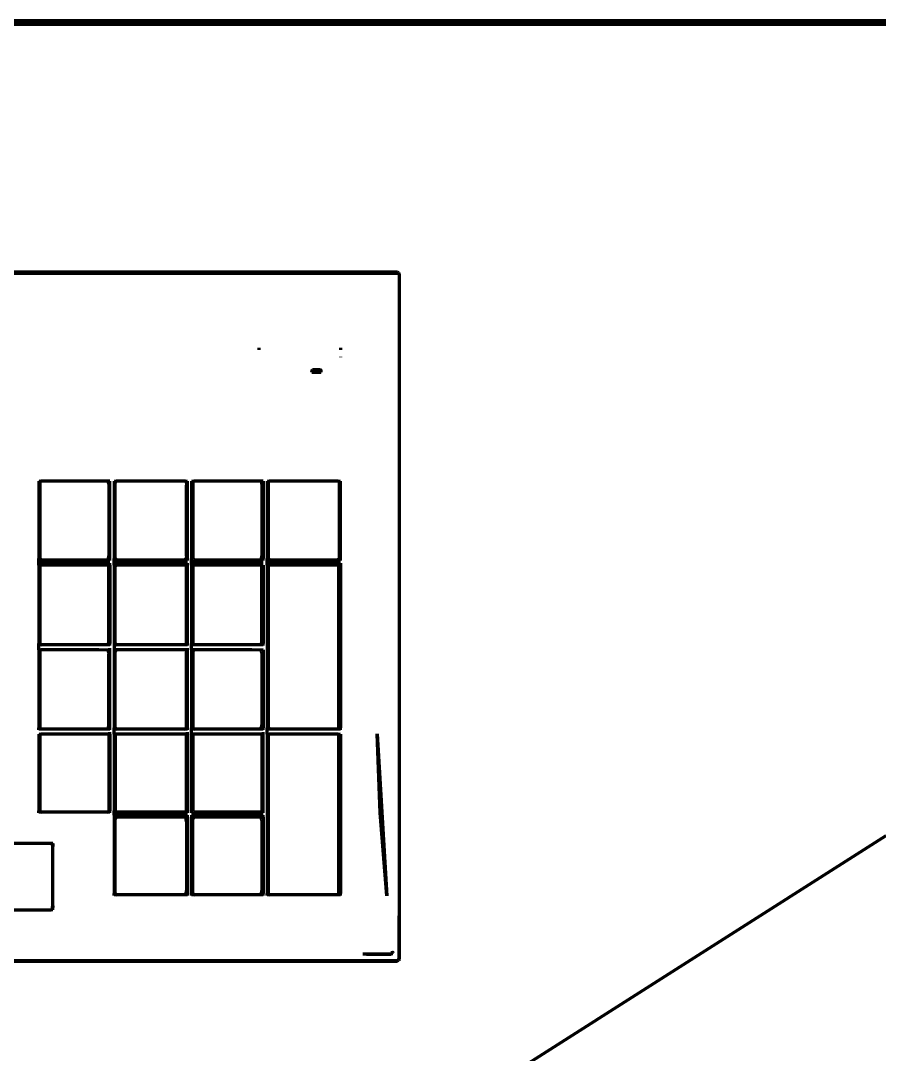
# Model space of a CAD drawing. Header units: millimetres. Extents: x 4307 to 31003, y 2809 to 20009.
# Drawn here: x 11673.8 to 11818.4, y 8670.1 to 8844.1 of the extents above; entities that cross this region are included whole.
import ezdxf

# ---------------------------------------------------------------- set-up
doc = ezdxf.new("R2010")
doc.units = ezdxf.units.MM
doc.layers.add('ProfileEdges', color=7, linetype='Continuous')

msp = doc.modelspace()

# ---------------------------------------------------------------- linework, layer by layer
for p, q in [((11722.82, 8785.05), (11724.36, 8785.05)), ((11722.92, 8784.87), (11722.86, 8784.95)), ((11724.36, 8784.95), (11724.29, 8784.87)), ((11724.42, 8785.05), (11724.36, 8785.05)), ((11676.83, 8753.58), (11677.05, 8753.58)), ((11676.83, 8753.25), (11688.83, 8753.25)), ((11677.05, 8753.58), (11677.35, 8753.58)), ((11688.31, 8753.58), (11688.59, 8753.58)), ((11688.59, 8753.58), (11688.83, 8753.58)), ((11689.51, 8753.58), (11689.73, 8753.58)), ((11689.51, 8753.25), (11701.9, 8753.25)), ((11689.73, 8753.58), (11690.03, 8753.58)), ((11701.38, 8753.58), (11701.62, 8753.58)), ((11701.62, 8753.58), (11701.9, 8753.58)), ((11702.58, 8753.58), (11702.8, 8753.58)), ((11702.58, 8753.25), (11714.6, 8753.25)), ((11702.8, 8753.58), (11703.1, 8753.58)), ((11714.09, 8753.58), (11714.36, 8753.58)), ((11714.36, 8753.58), (11714.6, 8753.58)), ((11715.29, 8753.58), (11715.51, 8753.58)), ((11715.29, 8753.25), (11727.65, 8753.25)), ((11715.51, 8753.58), (11715.56, 8753.58)), ((11715.72, 8753.58), (11715.8, 8753.58)), ((11727.13, 8753.58), (11727.43, 8753.58)), ((11727.43, 8753.58), (11727.65, 8753.58)), ((11676.83, 8739.29), (11677.05, 8739.29)), ((11676.83, 8738.96), (11688.83, 8738.96)), ((11677.05, 8739.29), (11688.61, 8739.29)), ((11688.61, 8739.29), (11688.83, 8739.29)), ((11689.51, 8739.29), (11689.73, 8739.29)), ((11689.51, 8738.96), (11701.9, 8738.96)), ((11689.73, 8739.29), (11701.68, 8739.29)), ((11701.68, 8739.29), (11701.9, 8739.29)), ((11702.58, 8739.29), (11702.8, 8739.29)), ((11702.58, 8738.96), (11714.6, 8738.96)), ((11702.8, 8739.29), (11714.38, 8739.29)), ((11714.38, 8739.29), (11714.6, 8739.29)), ((11676.83, 8725.12), (11677.05, 8725.12)), ((11676.83, 8724.79), (11688.83, 8724.79)), ((11677.05, 8725.12), (11677.35, 8725.12)), ((11688.31, 8725.12), (11688.59, 8725.12)), ((11688.59, 8725.12), (11688.83, 8725.12)), ((11689.51, 8725.12), (11689.73, 8725.12)), ((11689.51, 8724.79), (11701.9, 8724.79)), ((11689.73, 8725.12), (11690.03, 8725.12)), ((11701.38, 8725.12), (11701.68, 8725.12)), ((11701.68, 8725.12), (11701.9, 8725.12)), ((11702.58, 8725.12), (11702.8, 8725.12)), ((11702.58, 8724.79), (11714.6, 8724.79)), ((11702.8, 8725.12), (11703.1, 8725.12)), ((11714.09, 8725.12), (11714.36, 8725.12)), ((11714.36, 8725.12), (11714.6, 8725.12)), ((11715.29, 8725.12), (11715.56, 8725.12)), ((11715.29, 8724.79), (11727.65, 8724.79)), ((11715.72, 8725.12), (11715.8, 8725.12)), ((11727.13, 8725.12), (11727.39, 8725.12)), ((11727.39, 8725.12), (11727.65, 8725.12)), ((11676.83, 8711.13), (11677.05, 8711.13)), ((11676.83, 8710.79), (11688.83, 8710.79)), ((11677.05, 8711.13), (11677.35, 8711.13)), ((11688.31, 8711.13), (11688.61, 8711.13)), ((11688.61, 8711.13), (11688.83, 8711.13)), ((11689.51, 8711.13), (11689.76, 8711.13)), ((11689.51, 8710.79), (11701.9, 8710.79)), ((11689.76, 8711.13), (11690.03, 8711.13)), ((11701.38, 8711.13), (11701.68, 8711.13)), ((11701.68, 8711.13), (11701.9, 8711.13)), ((11702.58, 8711.13), (11702.83, 8711.13)), ((11702.58, 8710.79), (11714.6, 8710.79)), ((11702.83, 8711.13), (11703.1, 8711.13)), ((11714.09, 8711.13), (11714.38, 8711.13)), ((11714.38, 8711.13), (11714.6, 8711.13)), ((11689.51, 8697.21), (11689.73, 8697.21)), ((11689.51, 8696.87), (11701.9, 8696.87)), ((11689.73, 8697.21), (11701.66, 8697.21)), ((11701.66, 8697.21), (11701.9, 8697.21)), ((11702.58, 8697.21), (11702.8, 8697.21)), ((11702.58, 8696.87), (11714.6, 8696.87)), ((11702.8, 8697.21), (11714.36, 8697.21)), ((11714.36, 8697.21), (11714.6, 8697.21)), ((11715.29, 8697.21), (11715.54, 8697.21)), ((11715.29, 8696.87), (11727.65, 8696.87)), ((11715.54, 8697.21), (11727.39, 8697.21)), ((11727.39, 8697.21), (11727.65, 8697.21)), ((11678.88, 8694.49), (11679.14, 8694.49)), ((11679.14, 8694.83), (11679.22, 8694.83)), ((11679.14, 8694.49), (11679.22, 8694.49)), ((11737.36, 8686.17), (11737.36, 8693.45)), ((11737.47, 8686.31), (11737.47, 8694.63)), ((11736.19, 8686.93), (11736.49, 8687.31)), ((11736.49, 8687.31), (11736.54, 8687.31)), ((11736.52, 8687.11), (11736.54, 8687.31)), ((11736.54, 8687.35), (11736.54, 8687.31)), ((11737.36, 8686.17), (11737.2, 8686.01)), ((11737.47, 8686.31), (11737.36, 8686.17))]:
    msp.add_line(p, q)
at = {"layer": 'ProfileEdges', "lineweight": 211}
for p, q in [((11892.46, 8844.14), (11425.7, 8844.13)), ((11910.81, 8843.51), (11425.77, 8843.51)), ((11444.14, 8843.91), (11892.44, 8843.91)), ((11438.2, 8801.63), (11737.4, 8801.64)), ((11737.25, 8801.81), (11438.37, 8801.81)), ((11737.4, 8801.64), (11737.25, 8801.81)), ((11737.4, 8801.64), (11737.59, 8801.45)), ((11737.59, 8686.16), (11737.59, 8801.45)), ((11713.94, 8788.71), (11713.94, 8789.05)), ((11727.65, 8789.05), (11727.65, 8788.71)), ((11727.65, 8787.54), (11727.65, 8787.5)), ((11722.86, 8785.43), (11722.86, 8785.3)), ((11722.86, 8785.3), (11722.92, 8785.37)), ((11724.29, 8785.37), (11722.92, 8785.37)), ((11724.36, 8785.3), (11724.29, 8785.37)), ((11724.36, 8785.3), (11724.36, 8785.45)), ((11722.82, 8785.05), (11722.81, 8785)), ((11722.81, 8785), (11722.86, 8784.95)), ((11722.81, 8785), (11724.36, 8785)), ((11722.82, 8785.05), (11722.86, 8785.26)), ((11722.86, 8785.26), (11722.86, 8785.3)), ((11724.36, 8785.3), (11724.36, 8785.05)), ((11724.36, 8785.05), (11724.36, 8785)), ((11724.36, 8785), (11724.36, 8784.95)), ((11724.42, 8785), (11724.36, 8785)), ((11677.09, 8766.58), (11676.83, 8766.63)), ((11676.83, 8766.63), (11676.83, 8753.58)), ((11677.03, 8766.32), (11677.09, 8766.58)), ((11677.03, 8766.32), (11677.03, 8753.7)), ((11677.09, 8766.58), (11677.21, 8766.63)), ((11686.95, 8766.63), (11677.21, 8766.63)), ((11688.31, 8766.62), (11686.95, 8766.63)), ((11688.83, 8766.63), (11688.31, 8766.62)), ((11688.53, 8766.57), (11688.31, 8766.62)), ((11688.57, 8766.34), (11688.53, 8766.57)), ((11688.57, 8766.34), (11688.64, 8765.95)), ((11688.83, 8753.58), (11688.83, 8766.63)), ((11689.51, 8766.63), (11689.51, 8753.58)), ((11689.77, 8766.58), (11689.51, 8766.63)), ((11689.77, 8766.58), (11689.71, 8766.32)), ((11689.71, 8753.7), (11689.71, 8766.32)), ((11689.77, 8766.58), (11689.89, 8766.63)), ((11701.52, 8766.63), (11689.89, 8766.63)), ((11701.52, 8766.63), (11701.64, 8766.58)), ((11701.9, 8766.63), (11701.64, 8766.58)), ((11701.64, 8766.58), (11701.71, 8765.95)), ((11701.9, 8753.58), (11701.9, 8766.63)), ((11702.58, 8766.63), (11702.58, 8753.58)), ((11702.84, 8766.58), (11702.58, 8766.63)), ((11702.84, 8766.58), (11702.78, 8766.32)), ((11702.78, 8766.32), (11702.78, 8753.7)), ((11702.84, 8766.58), (11702.96, 8766.63)), ((11712.72, 8766.63), (11702.96, 8766.63)), ((11714.09, 8766.62), (11712.72, 8766.63)), ((11714.6, 8766.63), (11714.09, 8766.62)), ((11714.3, 8766.57), (11714.09, 8766.62)), ((11714.3, 8766.57), (11714.35, 8766.34)), ((11714.35, 8766.34), (11714.41, 8765.95)), ((11714.6, 8766.63), (11714.6, 8753.58)), ((11715.54, 8766.58), (11715.29, 8766.63)), ((11715.29, 8766.63), (11715.29, 8753.58)), ((11715.48, 8766.32), (11715.54, 8766.58)), ((11715.48, 8766.32), (11715.48, 8753.7)), ((11715.54, 8766.58), (11715.66, 8766.63)), ((11727.27, 8766.63), (11715.66, 8766.63)), ((11727.27, 8766.63), (11727.39, 8766.58)), ((11727.65, 8766.63), (11727.39, 8766.58)), ((11727.39, 8766.58), (11727.46, 8766.32)), ((11727.46, 8753.7), (11727.46, 8766.32)), ((11727.65, 8753.58), (11727.65, 8766.63)), ((11688.64, 8765.95), (11688.64, 8754.07)), ((11701.71, 8754.07), (11701.71, 8765.95)), ((11714.41, 8765.95), (11714.41, 8754.07)), ((11688.59, 8753.58), (11688.64, 8754.07)), ((11701.71, 8754.07), (11701.64, 8753.68)), ((11714.36, 8753.58), (11714.41, 8754.07)), ((11676.83, 8753.25), (11676.83, 8753.58)), ((11676.83, 8752.83), (11676.83, 8753.25)), ((11688.83, 8752.83), (11676.83, 8752.83)), ((11676.83, 8752.5), (11676.83, 8752.83)), ((11676.83, 8752.5), (11676.83, 8739.29)), ((11677.25, 8752.5), (11676.83, 8752.5)), ((11677.05, 8753.58), (11677.03, 8753.7)), ((11677.13, 8752.44), (11677.03, 8752.19)), ((11677.09, 8753.44), (11677.05, 8753.58)), ((11677.35, 8753.34), (11677.09, 8753.44)), ((11677.25, 8752.5), (11677.13, 8752.44)), ((11677.35, 8752.55), (11677.25, 8752.5)), ((11688.45, 8752.5), (11677.25, 8752.5)), ((11688.31, 8753.4), (11677.35, 8753.34)), ((11688.31, 8752.55), (11677.35, 8752.55)), ((11688.31, 8753.4), (11688.57, 8753.44)), ((11688.31, 8752.55), (11688.45, 8752.5)), ((11688.45, 8752.5), (11688.57, 8752.45)), ((11688.57, 8753.44), (11688.59, 8753.58)), ((11688.83, 8752.5), (11688.57, 8752.45)), ((11688.57, 8752.45), (11688.64, 8752.19)), ((11688.83, 8753.25), (11688.83, 8753.58)), ((11688.83, 8752.5), (11688.83, 8752.83)), ((11688.83, 8752.5), (11688.83, 8739.29)), ((11689.51, 8753.25), (11689.51, 8753.58)), ((11689.51, 8752.83), (11689.51, 8753.25)), ((11701.9, 8752.83), (11689.51, 8752.83)), ((11689.51, 8752.5), (11689.51, 8752.83)), ((11689.51, 8752.5), (11689.51, 8739.29)), ((11689.93, 8752.5), (11689.51, 8752.5)), ((11689.71, 8753.7), (11689.73, 8753.58)), ((11689.81, 8752.44), (11689.71, 8752.19)), ((11689.73, 8753.58), (11689.77, 8753.44)), ((11689.77, 8753.44), (11690.03, 8753.34)), ((11689.93, 8752.5), (11689.81, 8752.44)), ((11690.03, 8752.55), (11689.93, 8752.5)), ((11701.52, 8752.5), (11689.93, 8752.5)), ((11701.38, 8753.4), (11690.03, 8753.34)), ((11701.38, 8752.55), (11690.03, 8752.55)), ((11701.6, 8753.45), (11701.38, 8753.4)), ((11701.38, 8752.55), (11701.52, 8752.5)), ((11701.52, 8752.5), (11701.64, 8752.45)), ((11701.62, 8753.58), (11701.6, 8753.45)), ((11701.64, 8753.68), (11701.62, 8753.58)), ((11701.9, 8752.5), (11701.64, 8752.45)), ((11701.71, 8752.19), (11701.64, 8752.45)), ((11701.9, 8753.25), (11701.9, 8753.58)), ((11701.9, 8752.5), (11701.9, 8752.83)), ((11701.9, 8739.29), (11701.9, 8752.5)), ((11702.58, 8753.25), (11702.58, 8753.58)), ((11702.58, 8752.83), (11702.58, 8753.25)), ((11714.6, 8752.83), (11702.58, 8752.83)), ((11702.58, 8752.5), (11702.58, 8752.83)), ((11702.58, 8752.5), (11702.58, 8739.29)), ((11703, 8752.5), (11702.58, 8752.5)), ((11702.8, 8753.58), (11702.78, 8753.7)), ((11702.88, 8752.44), (11702.78, 8752.19)), ((11702.84, 8753.44), (11702.8, 8753.58)), ((11702.84, 8753.44), (11703.1, 8753.34)), ((11703, 8752.5), (11702.88, 8752.44)), ((11703.1, 8752.55), (11703, 8752.5)), ((11714.22, 8752.5), (11703, 8752.5)), ((11714.09, 8753.4), (11703.1, 8753.34)), ((11714.09, 8752.55), (11703.1, 8752.55)), ((11714.09, 8753.4), (11714.35, 8753.44)), ((11714.09, 8752.55), (11714.22, 8752.5)), ((11714.22, 8752.5), (11714.35, 8752.45)), ((11714.35, 8753.44), (11714.36, 8753.58)), ((11714.6, 8752.5), (11714.35, 8752.45)), ((11714.41, 8752.19), (11714.35, 8752.45)), ((11714.6, 8753.25), (11714.6, 8753.58)), ((11714.6, 8752.5), (11714.6, 8739.29)), ((11715.29, 8753.25), (11715.29, 8753.58)), ((11715.29, 8752.83), (11715.29, 8753.25)), ((11727.65, 8752.83), (11715.29, 8752.83)), ((11715.29, 8752.5), (11715.29, 8752.83)), ((11715.54, 8752.45), (11715.29, 8752.5)), ((11715.29, 8752.5), (11715.29, 8725.12)), ((11715.48, 8753.7), (11715.51, 8753.58)), ((11715.51, 8753.58), (11715.54, 8753.44)), ((11715.8, 8753.34), (11715.54, 8753.44)), ((11715.66, 8752.5), (11715.54, 8752.45)), ((11715.54, 8725.22), (11715.54, 8752.45)), ((11715.8, 8752.55), (11715.66, 8752.5)), ((11727.27, 8752.5), (11715.66, 8752.5)), ((11727.13, 8753.4), (11715.8, 8753.34)), ((11727.13, 8752.55), (11715.8, 8752.55)), ((11727.39, 8753.44), (11727.13, 8753.4)), ((11727.27, 8752.5), (11727.13, 8752.55)), ((11727.39, 8752.45), (11727.27, 8752.5)), ((11727.39, 8753.44), (11727.43, 8753.58)), ((11727.65, 8752.5), (11727.39, 8752.45)), ((11727.39, 8725.12), (11727.39, 8752.45)), ((11727.43, 8753.58), (11727.46, 8753.7)), ((11727.65, 8753.25), (11727.65, 8753.58)), ((11727.65, 8752.83), (11727.65, 8752.5)), ((11727.65, 8752.5), (11727.65, 8725.12)), ((11677.03, 8752.19), (11677.03, 8739.4)), ((11688.64, 8739.4), (11688.64, 8752.19)), ((11689.71, 8739.4), (11689.71, 8752.19)), ((11701.71, 8739.4), (11701.71, 8752.19)), ((11702.78, 8752.19), (11702.78, 8739.4)), ((11714.41, 8739.4), (11714.41, 8752.19)), ((11676.83, 8738.96), (11676.83, 8739.29)), ((11676.83, 8738.21), (11676.83, 8738.96)), ((11677.05, 8739.29), (11677.03, 8739.4)), ((11677.09, 8739.14), (11677.05, 8739.29)), ((11677.09, 8739.14), (11677.35, 8739.05)), ((11688.31, 8739.11), (11677.35, 8739.05)), ((11688.57, 8739.14), (11688.31, 8739.11)), ((11688.61, 8739.29), (11688.57, 8739.14)), ((11688.64, 8739.4), (11688.61, 8739.29)), ((11688.83, 8738.96), (11688.83, 8739.29)), ((11688.83, 8738.21), (11688.83, 8738.54)), ((11689.51, 8739.29), (11689.51, 8738.96)), ((11689.51, 8738.96), (11689.51, 8738.21)), ((11689.71, 8739.4), (11689.73, 8739.29)), ((11689.73, 8739.29), (11689.77, 8739.14)), ((11689.77, 8739.14), (11690.03, 8739.05)), ((11701.38, 8739.05), (11690.03, 8739.05)), ((11701.64, 8739.14), (11701.38, 8739.05)), ((11701.68, 8739.29), (11701.64, 8739.14)), ((11701.71, 8739.4), (11701.68, 8739.29)), ((11701.9, 8738.96), (11701.9, 8739.29)), ((11701.9, 8738.21), (11701.9, 8738.54)), ((11702.58, 8738.96), (11702.58, 8739.29)), ((11702.58, 8738.21), (11702.58, 8738.96)), ((11702.78, 8739.4), (11702.8, 8739.29)), ((11702.8, 8739.29), (11702.84, 8739.14)), ((11703.1, 8739.05), (11702.84, 8739.14)), ((11714.09, 8739.11), (11703.1, 8739.05)), ((11714.35, 8739.14), (11714.09, 8739.11)), ((11714.38, 8739.29), (11714.35, 8739.14)), ((11714.41, 8739.4), (11714.38, 8739.29)), ((11714.6, 8738.96), (11714.6, 8739.29)), ((11676.83, 8738.21), (11676.83, 8725.12)), ((11677.09, 8738.16), (11676.83, 8738.21)), ((11677.03, 8737.9), (11677.09, 8738.16)), ((11677.03, 8737.9), (11677.03, 8725.23)), ((11677.21, 8738.21), (11677.09, 8738.16)), ((11677.09, 8737.51), (11677.09, 8738.16)), ((11686.95, 8738.21), (11677.21, 8738.21)), ((11688.31, 8738.2), (11686.95, 8738.21)), ((11688.83, 8738.21), (11688.31, 8738.2)), ((11688.53, 8738.15), (11688.31, 8738.2)), ((11688.57, 8737.92), (11688.53, 8738.15)), ((11688.57, 8737.92), (11688.64, 8737.52)), ((11688.64, 8725.61), (11688.64, 8737.52)), ((11688.83, 8725.12), (11688.83, 8738.21)), ((11689.51, 8738.21), (11689.51, 8725.12)), ((11689.93, 8738.21), (11689.51, 8738.21)), ((11689.81, 8738.15), (11689.71, 8737.9)), ((11689.71, 8725.23), (11689.71, 8737.9)), ((11689.93, 8738.21), (11689.81, 8738.15)), ((11701.52, 8738.21), (11689.93, 8738.21)), ((11701.52, 8738.21), (11701.64, 8738.16)), ((11701.9, 8738.21), (11701.64, 8738.16)), ((11701.64, 8738.16), (11701.71, 8737.9)), ((11701.71, 8725.23), (11701.71, 8737.9)), ((11701.9, 8725.12), (11701.9, 8738.21)), ((11702.58, 8738.21), (11702.58, 8725.12)), ((11703, 8738.21), (11702.58, 8738.21)), ((11702.88, 8738.15), (11702.78, 8737.9)), ((11702.78, 8737.9), (11702.78, 8725.23)), ((11703, 8738.21), (11702.88, 8738.15)), ((11712.72, 8738.21), (11703, 8738.21)), ((11714.09, 8738.2), (11712.72, 8738.21)), ((11714.6, 8738.21), (11714.09, 8738.2)), ((11714.3, 8738.15), (11714.09, 8738.2)), ((11714.35, 8737.92), (11714.3, 8738.15)), ((11714.35, 8737.92), (11714.41, 8737.52)), ((11714.41, 8737.52), (11714.41, 8725.61)), ((11714.6, 8738.21), (11714.6, 8725.12)), ((11676.83, 8724.79), (11676.83, 8725.12)), ((11677.03, 8725.23), (11677.05, 8725.12)), ((11677.05, 8725.12), (11677.09, 8724.97)), ((11677.35, 8724.88), (11677.09, 8724.97)), ((11688.31, 8724.94), (11677.35, 8724.88)), ((11688.31, 8724.94), (11688.57, 8724.97)), ((11688.57, 8724.97), (11688.59, 8725.12)), ((11688.59, 8725.12), (11688.64, 8725.61)), ((11688.83, 8724.79), (11688.83, 8725.12)), ((11689.51, 8724.79), (11689.51, 8725.12)), ((11689.51, 8724.04), (11689.51, 8724.79)), ((11689.71, 8725.23), (11689.73, 8725.12)), ((11689.73, 8725.12), (11689.77, 8724.97)), ((11689.77, 8724.97), (11690.03, 8724.88)), ((11701.38, 8724.88), (11690.03, 8724.88)), ((11701.38, 8724.88), (11701.64, 8724.97)), ((11701.68, 8725.12), (11701.64, 8724.97)), ((11701.71, 8725.23), (11701.68, 8725.12)), ((11701.9, 8724.79), (11701.9, 8725.12)), ((11702.58, 8724.79), (11702.58, 8725.12)), ((11702.58, 8724.04), (11702.58, 8724.79)), ((11702.78, 8725.23), (11702.8, 8725.12)), ((11702.8, 8725.12), (11702.84, 8724.97)), ((11702.84, 8724.97), (11703.1, 8724.88)), ((11714.09, 8724.94), (11703.1, 8724.88)), ((11714.35, 8724.97), (11714.09, 8724.94)), ((11714.35, 8724.97), (11714.36, 8725.12)), ((11714.36, 8725.12), (11714.41, 8725.61)), ((11714.6, 8724.79), (11714.6, 8725.12)), ((11715.29, 8724.79), (11715.29, 8725.12)), ((11715.29, 8724.04), (11715.29, 8724.79)), ((11715.54, 8725.22), (11715.56, 8725.12)), ((11715.56, 8725.12), (11715.54, 8724.97)), ((11715.8, 8724.88), (11715.54, 8724.97)), ((11727.13, 8724.94), (11715.8, 8724.88)), ((11727.39, 8724.97), (11727.13, 8724.94)), ((11727.39, 8724.97), (11727.39, 8725.12)), ((11727.65, 8724.79), (11727.65, 8725.12)), ((11676.83, 8724.04), (11676.83, 8711.13)), ((11677.09, 8723.99), (11676.83, 8724.04)), ((11677.03, 8723.73), (11677.09, 8723.99)), ((11677.03, 8723.73), (11677.03, 8711.24)), ((11677.09, 8723.99), (11677.21, 8724.04)), ((11688.45, 8724.04), (11677.21, 8724.04)), ((11688.45, 8724.04), (11688.57, 8723.99)), ((11688.83, 8724.04), (11688.57, 8723.99)), ((11688.57, 8723.99), (11688.64, 8723.73)), ((11688.64, 8723.73), (11688.64, 8711.24)), ((11688.83, 8724.04), (11688.83, 8724.37)), ((11688.83, 8724.04), (11688.83, 8711.13)), ((11689.51, 8724.04), (11689.51, 8711.13)), ((11689.93, 8724.04), (11689.51, 8724.04)), ((11689.71, 8723.73), (11689.81, 8723.98)), ((11689.71, 8723.73), (11689.71, 8711.24)), ((11689.93, 8724.04), (11689.81, 8723.98)), ((11701.52, 8724.04), (11689.93, 8724.04)), ((11701.64, 8723.99), (11701.52, 8724.04)), ((11701.9, 8724.04), (11701.64, 8723.99)), ((11701.64, 8723.99), (11701.71, 8723.73)), ((11701.71, 8711.24), (11701.71, 8723.73)), ((11701.9, 8724.04), (11701.9, 8724.37)), ((11701.9, 8724.04), (11701.9, 8711.13)), ((11702.58, 8724.04), (11702.58, 8711.13)), ((11703, 8724.04), (11702.58, 8724.04)), ((11702.78, 8723.73), (11702.88, 8723.98)), ((11702.78, 8723.73), (11702.78, 8711.24)), ((11703, 8724.04), (11702.88, 8723.98)), ((11714.22, 8724.04), (11703, 8724.04)), ((11714.22, 8724.04), (11714.35, 8723.99)), ((11714.6, 8724.04), (11714.35, 8723.99)), ((11714.35, 8723.99), (11714.41, 8723.73)), ((11714.41, 8723.73), (11714.41, 8711.24)), ((11714.6, 8724.04), (11714.6, 8724.37)), ((11714.6, 8711.13), (11714.6, 8724.04)), ((11715.29, 8724.04), (11715.29, 8697.21)), ((11715.54, 8723.99), (11715.29, 8724.04)), ((11715.66, 8724.04), (11715.54, 8723.99)), ((11715.54, 8697.21), (11715.54, 8723.99)), ((11727.27, 8724.04), (11715.66, 8724.04)), ((11727.39, 8723.99), (11727.27, 8724.04)), ((11727.65, 8724.04), (11727.39, 8723.99)), ((11727.39, 8697.21), (11727.39, 8723.99)), ((11727.65, 8724.04), (11727.65, 8697.21)), ((11734.33, 8710.79), (11733.84, 8724.09)), ((11733.84, 8724.09), (11735.46, 8696.82)), ((11676.83, 8710.79), (11676.83, 8711.13)), ((11677.03, 8711.24), (11677.05, 8711.13)), ((11677.05, 8711.13), (11677.09, 8710.98)), ((11677.09, 8710.98), (11677.35, 8710.89)), ((11688.31, 8710.89), (11677.35, 8710.89)), ((11688.31, 8710.89), (11688.57, 8710.98)), ((11688.61, 8711.13), (11688.57, 8710.98)), ((11688.64, 8711.24), (11688.61, 8711.13)), ((11688.83, 8710.79), (11688.83, 8711.13)), ((11689.51, 8710.79), (11689.51, 8711.13)), ((11689.51, 8710.38), (11689.51, 8710.79)), ((11689.76, 8711.13), (11689.71, 8711.24)), ((11689.81, 8711), (11689.76, 8711.13)), ((11690.03, 8710.89), (11689.81, 8711)), ((11701.38, 8710.89), (11690.03, 8710.89)), ((11701.38, 8710.89), (11701.64, 8710.98)), ((11701.68, 8711.13), (11701.64, 8710.98)), ((11701.71, 8711.24), (11701.68, 8711.13)), ((11701.9, 8710.79), (11701.9, 8711.13)), ((11702.58, 8710.79), (11702.58, 8711.13)), ((11702.83, 8711.13), (11702.78, 8711.24)), ((11702.88, 8711), (11702.83, 8711.13)), ((11703.1, 8710.89), (11702.88, 8711)), ((11714.09, 8710.89), (11703.1, 8710.89)), ((11714.09, 8710.89), (11714.35, 8710.98)), ((11714.38, 8711.13), (11714.35, 8710.98)), ((11714.41, 8711.24), (11714.38, 8711.13)), ((11714.6, 8710.79), (11714.6, 8711.13)), ((11735.46, 8696.82), (11734.33, 8710.79)), ((11701.9, 8710.38), (11689.51, 8710.38)), ((11689.51, 8710.38), (11689.51, 8710.04)), ((11689.51, 8710.04), (11689.51, 8697.21)), ((11689.93, 8710.04), (11689.51, 8710.04)), ((11689.81, 8709.98), (11689.71, 8709.74)), ((11689.71, 8697.32), (11689.71, 8709.74)), ((11689.93, 8710.04), (11689.81, 8709.98)), ((11690.03, 8710.09), (11689.93, 8710.04)), ((11699.97, 8710.04), (11689.93, 8710.04)), ((11699.97, 8710.04), (11690.03, 8710.09)), ((11701.38, 8710.03), (11699.97, 8710.04)), ((11701.9, 8710.04), (11701.38, 8710.03)), ((11701.6, 8709.98), (11701.38, 8710.03)), ((11701.64, 8709.75), (11701.6, 8709.98)), ((11701.71, 8709.36), (11701.64, 8709.75)), ((11701.71, 8709.36), (11701.71, 8697.7)), ((11701.9, 8710.04), (11701.9, 8710.38)), ((11701.9, 8710.04), (11701.9, 8697.21)), ((11714.6, 8710.38), (11702.58, 8710.38)), ((11702.58, 8710.38), (11702.58, 8710.04)), ((11702.58, 8710.04), (11702.58, 8697.21)), ((11703, 8710.04), (11702.58, 8710.04)), ((11702.88, 8709.98), (11702.78, 8709.74)), ((11702.78, 8697.32), (11702.78, 8709.74)), ((11703, 8710.04), (11702.88, 8709.98)), ((11703.1, 8710.09), (11703, 8710.04)), ((11712.72, 8710.04), (11703, 8710.04)), ((11712.72, 8710.04), (11703.1, 8710.09)), ((11714.09, 8710.03), (11712.72, 8710.04)), ((11714.6, 8710.04), (11714.09, 8710.03)), ((11714.3, 8709.98), (11714.09, 8710.03)), ((11714.35, 8709.75), (11714.3, 8709.98)), ((11714.35, 8709.75), (11714.41, 8709.36)), ((11714.41, 8709.36), (11714.41, 8697.7)), ((11714.6, 8710.04), (11714.6, 8710.38)), ((11714.6, 8710.04), (11714.6, 8697.21)), ((11679.12, 8705.63), (11667.54, 8705.63)), ((11679.12, 8705.63), (11679.14, 8705.53)), ((11679.22, 8705.63), (11679.12, 8705.63)), ((11679.2, 8705.14), (11679.14, 8705.53)), ((11679.22, 8705.63), (11679.2, 8705.14)), ((11753.99, 8665.29), (11819.54, 8706.96)), ((11679.2, 8695.13), (11679.2, 8705.14)), ((11689.51, 8696.87), (11689.51, 8697.21)), ((11689.71, 8697.32), (11689.73, 8697.21)), ((11689.73, 8697.21), (11689.77, 8697.06)), ((11689.77, 8697.06), (11690.03, 8696.97)), ((11701.38, 8696.97), (11690.03, 8696.97)), ((11701.64, 8697.06), (11701.38, 8696.97)), ((11701.64, 8697.06), (11701.66, 8697.21)), ((11701.66, 8697.21), (11701.71, 8697.7)), ((11701.9, 8696.87), (11701.9, 8697.21)), ((11702.58, 8696.87), (11702.58, 8697.21)), ((11702.78, 8697.32), (11702.8, 8697.21)), ((11702.8, 8697.21), (11702.84, 8697.06)), ((11702.84, 8697.06), (11703.1, 8696.97)), ((11714.09, 8696.97), (11703.1, 8696.97)), ((11714.35, 8697.06), (11714.09, 8696.97)), ((11714.35, 8697.06), (11714.36, 8697.21)), ((11714.36, 8697.21), (11714.41, 8697.7)), ((11714.6, 8696.87), (11714.6, 8697.21)), ((11715.29, 8696.87), (11715.29, 8697.21)), ((11715.54, 8697.21), (11715.54, 8697.06)), ((11715.54, 8697.06), (11715.8, 8696.97)), ((11727.13, 8697.02), (11715.8, 8696.97)), ((11727.39, 8697.06), (11727.13, 8697.02)), ((11727.39, 8697.06), (11727.39, 8697.21)), ((11727.65, 8696.87), (11727.65, 8697.21)), ((11679.14, 8694.83), (11679.2, 8695.13)), ((11679.2, 8695.13), (11679.22, 8694.83)), ((11678.88, 8694.4), (11667.83, 8694.4)), ((11679.14, 8694.49), (11678.88, 8694.4)), ((11679.14, 8694.49), (11679.14, 8694.83)), ((11679.22, 8694.49), (11679.22, 8694.83)), ((11731.4, 8687.08), (11736.21, 8687.08)), ((11732.2, 8686.94), (11732.01, 8686.97)), ((11736.15, 8686.97), (11732.2, 8686.94)), ((11736.15, 8686.94), (11732.2, 8686.94)), ((11736.21, 8687.08), (11736.15, 8686.97)), ((11736.15, 8686.97), (11736.15, 8686.94)), ((11736.21, 8687.08), (11736.38, 8687.27)), ((11736.38, 8687.27), (11736.38, 8687.52)), ((11736.49, 8687.35), (11736.38, 8687.27)), ((11736.49, 8687.31), (11736.38, 8687.27)), ((11736.49, 8687.35), (11736.49, 8687.4)), ((11736.49, 8687.31), (11736.49, 8687.35)), ((11737.59, 8686.16), (11737.42, 8685.97)), ((11438.37, 8685.83), (11737.25, 8685.83)), ((11438.49, 8685.93), (11737.13, 8685.93)), ((11737.13, 8685.93), (11737.2, 8686.01)), ((11737.38, 8685.97), (11737.2, 8686.01)), ((11737.25, 8685.83), (11737.38, 8685.97)), ((11737.38, 8685.97), (11737.42, 8685.97))]:
    msp.add_line(p, q, dxfattribs=at)

doc.saveas('drawing.dxf')
